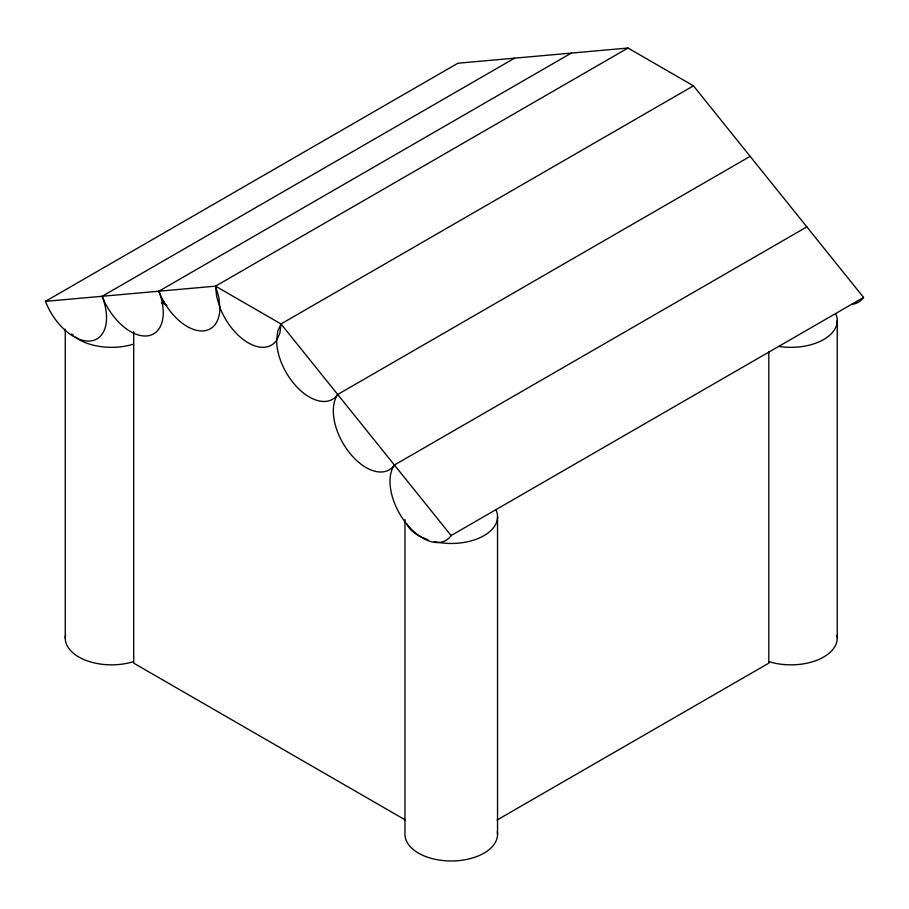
<?xml version="1.0" encoding="UTF-8"?>
<svg xmlns="http://www.w3.org/2000/svg" width="909" height="909" viewBox="0 0 909 909"><rect width="100%" height="100%" fill="white"/><g stroke="black" fill="none" stroke-linecap="round" stroke-linejoin="round"><path stroke-width="1.36" d="M851.574 304.345A46.291 26.725 60 0 0 863.55 297.425L693.453 85.832L281.006 323.956L279.892 333.092L276.62 340.318A46.291 26.725 60 0 0 300.89 390.836A46.291 26.725 60 0 0 337.705 394.483L750.152 156.359M514.596 58.153L102.149 296.289A46.291 26.725 60 0 1 90.161 341A46.291 26.725 60 0 1 45.45 301.345L215.547 286.153L281.006 323.956L277.734 331.183L276.62 340.318A46.291 26.725 60 0 1 219.921 307.583L216.66 296.584L215.547 286.153L627.994 48.029L693.453 85.832M45.45 301.345L457.897 63.221L627.994 48.029M102.149 296.289A46.291 26.725 60 0 0 146.86 335.932A46.291 26.725 60 0 0 158.848 291.221L571.295 53.097M161.813 303.061L164.268 301.64M337.705 394.483A46.291 26.725 60 0 0 349.692 453.034A46.291 26.725 60 0 0 394.404 465.022L806.851 226.886M394.404 465.022A46.291 26.725 60 0 0 406.38 523.573A46.291 26.725 60 0 0 451.103 535.549L863.55 297.425M497.041 820.043L768.821 663.138L768.821 351.59M422.117 537.23L418.515 535.64A46.291 26.725 0 0 1 406.539 523.652M423.31 537.764L428.105 539.889M161.95 302.583L166.87 305.424M405.459 820.043L133.691 663.138L133.691 331.603M71.459 333.978L73.459 335.478M75.549 337.057L78.822 339.512A46.291 26.725 0 0 0 133.532 344.136M281.006 323.956L451.103 535.549M215.547 286.153L218.808 297.163L219.921 307.583A46.291 26.725 60 0 1 195.662 330.092A46.291 26.725 60 0 1 158.848 291.221M837.246 320.616L837.246 638.118M497.541 516.732L497.541 834.246M404.959 519.573L404.959 834.246A46.291 26.725 0 0 0 453.671 860.937A46.291 26.725 0 0 0 497.291 831.451M65.255 329.115L65.255 638.118M133.532 661.638A46.291 26.725 0 0 1 85.787 660.32A46.291 26.725 0 0 1 65.516 635.334M495.973 509.824A46.291 26.725 0 0 1 482.031 536.708A46.291 26.725 0 0 1 434.161 541.582M836.996 635.334A46.291 26.725 0 0 1 816.725 660.32A46.291 26.725 0 0 1 768.969 661.638M835.666 313.696A46.291 26.725 0 0 1 778.968 346.431"/></g></svg>
